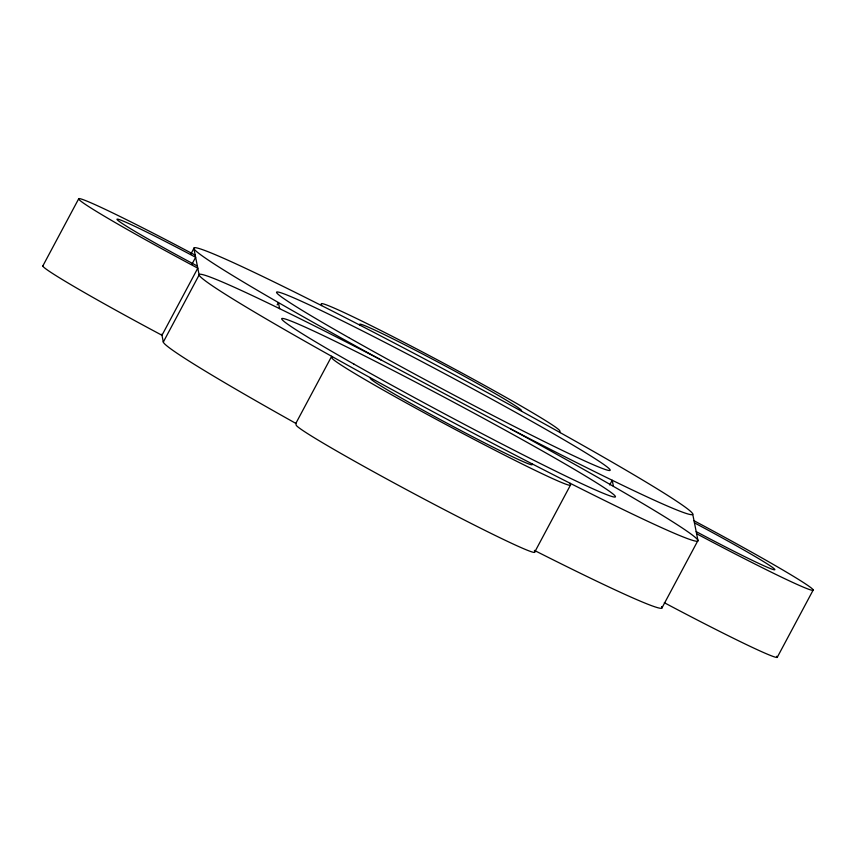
<?xml version="1.0" encoding="UTF-8"?>
<svg xmlns="http://www.w3.org/2000/svg" width="856" height="856" viewBox="0 0 856 856"><rect width="100%" height="100%" fill="white"/><g stroke="black" fill="none" stroke-linecap="round" stroke-linejoin="round"><path stroke-width="1.28" d="M42.8 266.002L78.624 198.913A133.622 5.125 28.1 0 1 195.221 255.174M190.738 254.286L193.873 248.401L199.138 274.947L163.314 342.036L161.763 334.204M191.862 264.354L195.639 257.292A90.126 3.456 28.1 0 0 116.994 219.339A90.126 3.456 28.1 0 0 197.372 266.055M277.141 304.886L278.393 302.532L279.612 308.652M295.834 423.388L331.657 356.31L331.989 357.979A135.195 5.189 28.1 0 0 452.567 428.054A135.195 5.189 28.1 0 0 570.535 484.978L534.711 552.067A135.195 5.189 28.1 0 1 416.744 495.143A135.195 5.189 28.1 0 1 296.165 425.068L295.834 423.388A282.683 10.85 28.1 0 1 163.496 341.501M609.697 484.967L612.211 480.259L613.431 486.379M777.376 657.087L813.2 589.998A133.622 5.125 28.1 0 0 694.023 520.737M380.856 359.82L510.968 429.091A282.683 10.85 28.1 0 1 654.305 524.343A282.683 10.85 28.1 0 1 245.907 306.908A282.683 10.85 28.1 0 1 380.856 359.82A282.683 10.85 28.1 0 1 237.519 264.568A282.683 10.85 28.1 0 1 645.916 482.003A282.683 10.85 28.1 0 1 510.968 429.091M692.686 513.964L697.95 540.51L662.127 607.6L661.956 606.754M560.166 432.612L559.835 430.932A135.195 5.189 28.1 0 0 439.256 360.858A135.195 5.189 28.1 0 0 321.289 303.934L321.621 305.603M570.203 483.308L570.535 484.978M521.604 411.244L521.465 410.505A91.699 3.52 28.1 0 0 439.674 362.976A91.699 3.52 28.1 0 0 359.659 324.36L359.798 325.098M532.025 463.813L532.165 464.551A91.699 3.52 28.1 0 1 452.15 425.946A91.699 3.52 28.1 0 1 370.359 378.406L370.209 377.667M534.572 551.339L534.711 552.067M78.624 198.913A133.622 5.125 28.1 0 0 197.79 268.174L161.977 335.263A133.622 5.125 28.1 0 1 43.164 265.67M694.451 522.856A90.126 3.456 28.1 0 1 774.83 569.572A90.126 3.456 28.1 0 1 696.185 531.619M813.2 589.998A133.622 5.125 28.1 0 1 696.602 533.737M661.656 606.722A282.683 10.85 28.1 0 1 534.379 550.397M776.788 656.252A133.622 5.125 28.1 0 1 664.31 602.71M353.924 364.089A189.187 7.265 28.1 0 0 614.94 497.058A189.187 7.265 28.1 0 0 376.758 362.045A189.187 7.265 28.1 0 0 353.924 364.089M348.67 337.542A189.187 7.265 28.1 0 0 609.675 470.511A189.187 7.265 28.1 0 0 371.493 335.499A189.187 7.265 28.1 0 0 348.67 337.542"/></g></svg>
